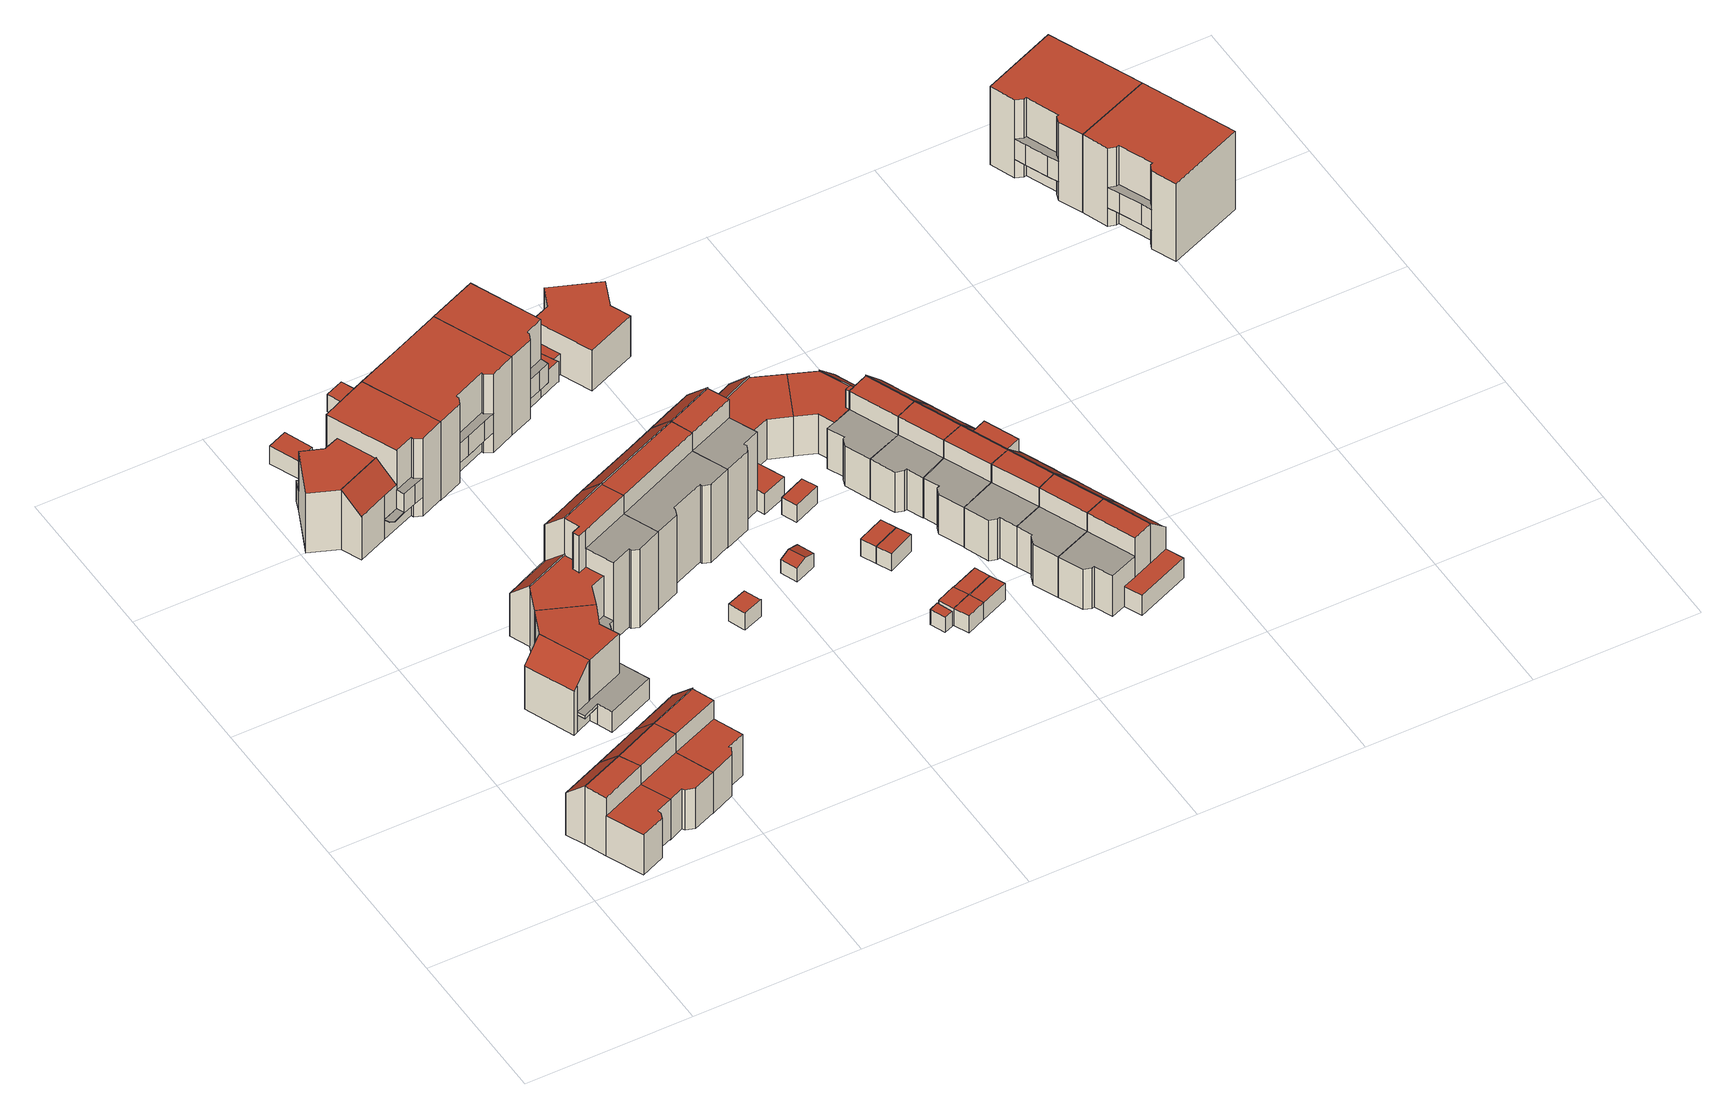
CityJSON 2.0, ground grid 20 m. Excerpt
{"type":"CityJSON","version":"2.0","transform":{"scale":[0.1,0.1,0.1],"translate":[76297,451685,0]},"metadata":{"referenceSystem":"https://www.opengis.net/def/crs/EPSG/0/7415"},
"CityObjects":{
"building1":{"type":"Building","attributes":{"Volume":380.39,"Dakoppervlakte":62.62,"Muuroppervlakte":215.27,"Vloeroppervlakte":56.82,"hoogte_Z_max_in_m_NAP":9.34,"GEB_DOEL":"woonfunctie","dateOfConstruction":"1982-01-01","measuredHeight":8.35},"geometry":[{"type":"Solid","lod":"2","boundaries":[[[[0,1,2,3,4,5,6,7,8,9,10]],[[11,12,13,14,15,16,17]],[[18,19,20,21]],[[22,23,24,25]],[[17,0,10,11]],[[11,10,9,12]],[[7,14,13,8]],[[14,7,6,15]],[[16,15,6,5]],[[5,4,21,20,16]],[[1,0,17,19,18]],[[25,2,1,18,22]],[[23,21,4,3,24]],[[25,24,3,2]],[[18,21,23,22]],[[17,16,20,19]],[[8,13,12,9]]]],"semantics":{"surfaces":[{"type":"GroundSurface"},{"type":"RoofSurface"},{"type":"WallSurface"}],"values":[[0,1,1,1,2,2,2,2,2,2,2,2,2,2,2,2,2]]}}]},
"building2":{"type":"Building","attributes":{"Volume":394.32,"Dakoppervlakte":63.69,"Muuroppervlakte":220.43,"Vloeroppervlakte":57.63,"hoogte_Z_max_in_m_NAP":9.34,"GEB_DOEL":"woonfunctie","dateOfConstruction":"1982-01-01","measuredHeight":8.48},"geometry":[{"type":"Solid","lod":"2","boundaries":[[[[26,27,28,29,30,31,32,33,34,35,36]],[[15,37,38,39,40,41,16]],[[42,43,21,20]],[[23,44,45,24]],[[29,28,15,16]],[[28,27,37,15]],[[26,36,39,38]],[[36,35,40,39]],[[34,41,40,35]],[[20,21,30,29,16]],[[34,33,43,42,41]],[[21,23,24,31,30]],[[44,43,33,32,45]],[[31,24,45,32]],[[21,43,44,23]],[[16,41,42,20]],[[27,26,38,37]]]],"semantics":{"surfaces":[{"type":"GroundSurface"},{"type":"RoofSurface"},{"type":"WallSurface"}],"values":[[0,1,1,1,2,2,2,2,2,2,2,2,2,2,2,2,2]]}}]},
"building3":{"type":"Building","attributes":{"Volume":469.3,"Dakoppervlakte":83.66,"Muuroppervlakte":240.25,"Vloeroppervlakte":77.23,"hoogte_Z_max_in_m_NAP":9.34,"GEB_DOEL":"woonfunctie","dateOfConstruction":"1982-01-01","measuredHeight":8.5},"geometry":[{"type":"Solid","lod":"2","boundaries":[[[[46,47,48,49,50,51,52,53,54,55,56,57,58,59]],[[60,61,62,41,40,63,64,65]],[[43,42,66,67]],[[68,69,45,44]],[[70,71,72,73,74,75,76]],[[41,48,47,40]],[[40,47,46,59,64,63]],[[59,58,65,64]],[[57,60,65,58]],[[49,48,41,42,43]],[[45,69,76,51,50]],[[50,49,43,44,45]],[[54,73,72,55]],[[73,54,53,52,75,74]],[[51,76,75,52]],[[70,76,69,68,67]],[[71,70,67,66,62]],[[44,43,67,68]],[[61,56,55,72,71,62]],[[41,62,66,42]],[[57,56,61,60]]]],"semantics":{"surfaces":[{"type":"GroundSurface"},{"type":"RoofSurface"},{"type":"WallSurface"}],"values":[[0,1,1,1,1,2,2,2,2,2,2,2,2,2,2,2,2,2,2,2,2]]}}]},
"building4":{"type":"Building","attributes":{"Volume":573.54,"Dakoppervlakte":66.95,"Muuroppervlakte":277.05,"Vloeroppervlakte":86.49,"hoogte_Z_max_in_m_NAP":9.56,"GEB_DOEL":"woonfunctie","dateOfConstruction":"1982-01-01","measuredHeight":8.69},"geometry":[{"type":"Solid","lod":"2","boundaries":[[[[77,78,79,80,81,82,83,84,85,86,87,88,89,90]],[[91,92,93,94]],[[95,96,97,98,99,100,101,102,103,104,105,106,107]],[[108,109,110,111,112]],[[113,114,115,116,117,118,119,120]],[[77,90,119,118,103]],[[119,90,89,120]],[[89,88,113,120]],[[83,82,98,97,92]],[[79,101,100,99,81,80]],[[101,79,78,102]],[[102,78,77,103]],[[93,96,95,94]],[[97,96,93,92]],[[88,87,109,108,113]],[[109,87,86,110]],[[85,94,95,111,110,86]],[[112,111,95,107,114]],[[116,105,104,117]],[[117,104,103,118]],[[112,114,113,108]],[[84,83,92,91]],[[91,94,85,84]],[[99,98,82,81]],[[105,116,115,106]],[[106,115,114,107]]]],"semantics":{"surfaces":[{"type":"GroundSurface"},{"type":"OuterCeilingSurface"},{"type":"OuterFloorSurface"},{"type":"RoofSurface"},{"type":"WallSurface"}],"values":[[0,1,2,3,3,4,4,4,4,4,4,4,4,4,4,4,4,4,4,4,4,4,4,4,4,4]]}}]},
"building5":{"type":"Building","attributes":{"Volume":1131.07,"Dakoppervlakte":120.97,"Muuroppervlakte":469.41,"Vloeroppervlakte":121.67,"hoogte_Z_max_in_m_NAP":11.98,"GEB_DOEL":"woonfunctie","dateOfConstruction":"1982-01-01","measuredHeight":11.01},"geometry":[{"type":"Solid","lod":"2","boundaries":[[[[121,122,123,124,125,126,127,128,129,130,131,132,133,134,135]],[[136,137,138,139,140,141,142,143,144]],[[145,146,147,148,149,150]],[[151,152,153,154,155,156]],[[157,158,159,160,161,162]],[[163,164,165,166,167,168,169,170,171]],[[172,173,174,175,176,177]],[[178,179,180,181,182]],[[139,131,130,129,163,171,170,155]],[[163,129,128,164]],[[166,165,164,128,127,126,146]],[[123,122,176,175,149]],[[176,122,121,177]],[[126,125,147,146]],[[148,147,125,124]],[[148,124,123,149]],[[175,174,150,149]],[[121,135,181,180,177]],[[136,161,182,181,135,134]],[[154,153,159,141,140]],[[154,140,139,155]],[[161,136,144,162]],[[157,162,144,143]],[[158,157,143,142]],[[159,158,142,141]],[[160,159,153,152]],[[152,178,182,161,160]],[[179,172,177,180]],[[169,156,155,170]],[[146,145,173,172,179,178,167,166]],[[168,167,178,152,151]],[[151,156,169,168]],[[139,138,132,131]],[[138,137,133,132]],[[137,136,134,133]],[[145,150,174,173]]]],"semantics":{"surfaces":[{"type":"GroundSurface"},{"type":"OuterCeilingSurface"},{"type":"OuterFloorSurface"},{"type":"RoofSurface"},{"type":"WallSurface"}],"values":[[0,1,2,2,2,3,3,3,4,4,4,4,4,4,4,4,4,4,4,4,4,4,4,4,4,4,4,4,4,4,4,4,4,4,4,4]]}}]},
"building6":{"type":"Building","attributes":{"Volume":22.58,"Dakoppervlakte":9.27,"Muuroppervlakte":30.1,"Vloeroppervlakte":9.27,"hoogte_Z_max_in_m_NAP":3.27,"GEB_DOEL":"onbekend","dateOfConstruction":"1982-01-01","measuredHeight":2.44},"geometry":[{"type":"Solid","lod":"2","boundaries":[[[[183,184,185,186]],[[187,188,189,190]],[[189,183,186,190]],[[186,185,187,190]],[[187,185,184,188]],[[183,189,188,184]]]],"semantics":{"surfaces":[{"type":"GroundSurface"},{"type":"RoofSurface"},{"type":"WallSurface"}],"values":[[0,1,2,2,2,2]]}}]},
"building7":{"type":"Building","attributes":{"Volume":1226.21,"Dakoppervlakte":103.3,"Muuroppervlakte":526.41,"Vloeroppervlakte":123.72,"hoogte_Z_max_in_m_NAP":14.79,"GEB_DOEL":"woonfunctie","dateOfConstruction":"1982-01-01","measuredHeight":13.82},"geometry":[{"type":"MultiSurface","lod":"2","boundaries":[[[191,192,193,194,195,196,197,198,199,200,201,202,203,204,205,206,207]],[[208,209,210,211,212,213,214,215]],[[216,217,218,219,220,221,222]],[[103,102,223,224,225,226,227]],[[228,229,230,231,232,233,234,235,236,237]],[[118,238,239,240,241,242,243,244,245,119]],[[246,247,248,249]],[[250,251,252,253,254,255,256]],[[257,258,259,260,261]],[[245,194,193,119]],[[192,103,118,119,193]],[[200,219,218,201]],[[205,204,222,221,225]],[[204,203,216,222]],[[203,202,217,216]],[[218,217,202,201]],[[102,103,192,191]],[[102,191,207,206,224,223]],[[205,225,224,206]],[[215,196,195,246,262,235]],[[195,194,245,247,246]],[[199,198,260,259,252]],[[197,214,228,261,260,198]],[[228,214,213,229]],[[229,213,212,230]],[[212,211,231,230]],[[231,211,210,232]],[[233,232,210,209]],[[208,234,233,209]],[[234,208,215,235]],[[261,228,237,263,249,257]],[[258,253,252,259]],[[263,237,236,235,262,249]],[[220,219,251,250]],[[118,103,227,238]],[[227,226,239,238]],[[225,221,220,240,239,226]],[[247,245,244,248]],[[241,240,220,250,256]],[[243,254,253,244]],[[255,254,243,242]],[[242,241,256,255]],[[253,258,257,249,248,244]],[[215,214,197,196]],[[251,219,200,199,252]]],"semantics":{"surfaces":[{"type":"GroundSurface"},{"type":"OuterCeilingSurface"},{"type":"OuterFloorSurface"},{"type":"RoofSurface"},{"type":"WallSurface"}],"values":[0,1,2,2,2,3,3,3,3,4,4,4,4,4,4,4,4,4,4,4,4,4,4,4,4,4,4,4,4,4,4,4,4,4,4,4,4,4,4,4,4,4,4,4,4]}}]},
"building8":{"type":"Building","attributes":{"Volume":20.18,"Dakoppervlakte":8.55,"Muuroppervlakte":28.23,"Vloeroppervlakte":8.55,"hoogte_Z_max_in_m_NAP":3.27,"GEB_DOEL":"onbekend","dateOfConstruction":"1982-01-01","measuredHeight":2.36},"geometry":[{"type":"Solid","lod":"2","boundaries":[[[[264,265,266,267]],[[268,269,270,271]],[[267,269,268,264]],[[267,266,270,269]],[[265,271,270,266]],[[271,265,264,268]]]],"semantics":{"surfaces":[{"type":"GroundSurface"},{"type":"RoofSurface"},{"type":"WallSurface"}],"values":[[0,1,2,2,2,2]]}}]},
"building9":{"type":"Building","attributes":{"Volume":1312.25,"Dakoppervlakte":117.74,"Muuroppervlakte":500.97,"Vloeroppervlakte":117.74,"hoogte_Z_max_in_m_NAP":11.98,"GEB_DOEL":"woonfunctie","dateOfConstruction":"1982-01-01","measuredHeight":11.04},"geometry":[{"type":"Solid","lod":"2","boundaries":[[[[272,273,274,275,276,277,278,279,280,281,282,283]],[[284,285,286,287,288,289,290,291]],[[292,293,294,295,296,297,298,299]],[[300,301,302,303,304,305,306,307,308,309,164,163]],[[279,286,293,300,163,280]],[[306,305,296,291,274,273]],[[306,273,272,307]],[[164,281,280,163]],[[295,284,291,296]],[[286,285,294,293]],[[295,294,285,284]],[[300,293,292,301]],[[301,292,299,302]],[[302,299,298,303]],[[297,304,303,298]],[[304,297,296,305]],[[291,290,275,274]],[[276,275,290,289]],[[277,276,289,288]],[[278,277,288,287]],[[279,278,287,286]],[[283,282,281,164,309,308,307,272]]]],"semantics":{"surfaces":[{"type":"GroundSurface"},{"type":"OuterCeilingSurface"},{"type":"OuterFloorSurface"},{"type":"RoofSurface"},{"type":"WallSurface"}],"values":[[0,1,2,3,4,4,4,4,4,4,4,4,4,4,4,4,4,4,4,4,4,4]]}}]},
"building10":{"type":"Building","attributes":{"Volume":13.17,"Dakoppervlakte":5.43,"Muuroppervlakte":22.72,"Vloeroppervlakte":5.43,"hoogte_Z_max_in_m_NAP":3.39,"GEB_DOEL":"onbekend","dateOfConstruction":"1982-01-01","measuredHeight":2.42},"geometry":[{"type":"Solid","lod":"2","boundaries":[[[[310,311,312,313,314,315]],[[316,317,318,319,320,321]],[[318,317,316,313,312,311]],[[311,310,319,318]],[[321,320,319,310,315,314]],[[313,316,321,314]]]],"semantics":{"surfaces":[{"type":"GroundSurface"},{"type":"RoofSurface"},{"type":"WallSurface"}],"values":[[0,1,2,2,2,2]]}}]},
"building11":{"type":"Building","attributes":{"Volume":1359.26,"Dakoppervlakte":75.22,"Muuroppervlakte":545.78,"Vloeroppervlakte":111.41,"hoogte_Z_max_in_m_NAP":14.79,"GEB_DOEL":"woonfunctie","dateOfConstruction":"1982-01-01","measuredHeight":13.81},"geometry":[{"type":"Solid","lod":"2","boundaries":[[[[200,199,198,322,323,324,325,326,327,328,329,330,331,332,333,201]],[[334,335,336,337,338,339,340,341,342]],[[343,344,345,346,347,348,349,219,218,350]],[[351,352,353,354,355,356,357,358,359]],[[360,361,252,251]],[[362,363,364,365,260,259]],[[200,201,218,219]],[[350,218,201,333]],[[333,332,343,350]],[[331,344,343,332]],[[331,330,345,344]],[[330,329,346,345]],[[347,346,329,328]],[[326,349,348,327]],[[326,325,361,360,349]],[[199,200,219,251,252]],[[325,324,363,362,361]],[[364,363,324,323,342,358]],[[334,322,198,260,365,357]],[[199,252,259,260,198]],[[358,342,341,359]],[[359,341,340,351]],[[352,351,340,339]],[[352,339,338,353]],[[354,353,338,337]],[[354,337,336,355]],[[355,336,335,356]],[[357,356,335,334]],[[364,358,357,365]],[[252,361,362,259]],[[349,360,251,219]],[[334,342,323,322]],[[328,327,348,347]]]],"semantics":{"surfaces":[{"type":"GroundSurface"},{"type":"OuterCeilingSurface"},{"type":"OuterFloorSurface"},{"type":"RoofSurface"},{"type":"WallSurface"}],"values":[[0,1,2,2,3,3,4,4,4,4,4,4,4,4,4,4,4,4,4,4,4,4,4,4,4,4,4,4,4,4,4,4,4]]}}]},
"building12":{"type":"Building","attributes":{"Volume":743.95,"Dakoppervlakte":86.11,"Muuroppervlakte":373.15,"Vloeroppervlakte":86.11,"hoogte_Z_max_in_m_NAP":11.98,"GEB_DOEL":"woonfunctie","dateOfConstruction":"1982-01-01","measuredHeight":11.06},"geometry":[{"type":"Solid","lod":"2","boundaries":[[[[272,366,367,368,369,370,371,372,373,374,375,376,273]],[[377,378,379,380,381,382]],[[383,384,385,386,387,388]],[[389,390,391,392,307,306,393]],[[394,395,396,397,398,399,400,401]],[[376,381,384,393,306,273]],[[307,392,395,366,272]],[[306,307,272,273]],[[372,371,398,397,396,378,373]],[[398,371,370,399]],[[399,370,369,400]],[[394,401,400,369,368,367]],[[379,378,396,387,386]],[[384,381,380,385]],[[380,379,386,385]],[[393,384,383,389]],[[389,383,388,390]],[[388,387,391,390]],[[391,387,396,395,392]],[[378,377,374,373]],[[374,377,382,375]],[[381,376,375,382]],[[395,394,367,366]]]],"semantics":{"surfaces":[{"type":"GroundSurface"},{"type":"OuterCeilingSurface"},{"type":"OuterFloorSurface"},{"type":"RoofSurface"},{"type":"WallSurface"}],"values":[[0,1,2,3,3,4,4,4,4,4,4,4,4,4,4,4,4,4,4,4,4,4,4]]}}]},
"building13":{"type":"Building","attributes":{"Volume":13.38,"Dakoppervlakte":6.56,"Muuroppervlakte":20.66,"Vloeroppervlakte":6.13,"hoogte_Z_max_in_m_NAP":3.52,"GEB_DOEL":"onbekend","dateOfConstruction":"1982-01-01","measuredHeight":2.45},"geometry":[{"type":"Solid","lod":"2","boundaries":[[[[402,403,404,405,406,407]],[[408,409,410,411]],[[412,413,409,408]],[[410,402,407,411]],[[413,412,405,404]],[[403,409,413,404]],[[411,407,406,405,412,408]],[[402,410,409,403]]]],"semantics":{"surfaces":[{"type":"GroundSurface"},{"type":"RoofSurface"},{"type":"WallSurface"}],"values":[[0,1,1,2,2,2,2,2]]}}]},
"building14":{"type":"Building","attributes":{"Volume":838.26,"Dakoppervlakte":76.48,"Muuroppervlakte":426,"Vloeroppervlakte":95.92,"hoogte_Z_max_in_m_NAP":14.79,"GEB_DOEL":"woonfunctie","dateOfConstruction":"1982-01-01","measuredHeight":13.91},"geometry":[{"type":"MultiSurface","lod":"2","boundaries":[[[414,415,416,417,418,419,420,421,422,423,424,425,426,427,428,429,430,431]],[[432,433,434,435,436]],[[349,348,437,438,439,440,441]],[[442,443,444,445,446,447]],[[448,449,450,451,452,453,454,455,456,457,458]],[[361,360,459,460]],[[461,462,363,362,463,464,465]],[[451,450,414,431]],[[431,430,452,451]],[[429,453,452,430]],[[429,428,454,453]],[[418,417,458,457]],[[417,416,448,458]],[[416,415,449,448]],[[414,450,449,415]],[[437,348,422,421]],[[437,421,420,438]],[[419,439,438,420]],[[440,439,419,418,457]],[[423,349,360,361,424]],[[447,432,436,442]],[[442,436,435,443]],[[443,435,434,444]],[[444,434,433,445]],[[349,441,459,360]],[[440,457,456,441]],[[460,459,441,456,455]],[[460,455,454,464,463]],[[361,460,463,362]],[[361,362,363,425,424]],[[425,363,462,461,465,447,446,445,433,426]],[[465,464,454,428,427,432,447]],[[433,432,427,426]],[[348,349,423,422]],[[465,432,447]]],"semantics":{"surfaces":[{"type":"GroundSurface"},{"type":"OuterCeilingSurface"},{"type":"OuterFloorSurface"},{"type":"RoofSurface"},{"type":"WallSurface"}],"values":[0,1,2,2,3,3,3,4,4,4,4,4,4,4,4,4,4,4,4,4,4,4,4,4,4,4,4,4,4,4,4,4,4,4,4]}}]},
"building15":{"type":"Building","attributes":{"Volume":4.89,"Dakoppervlakte":2.31,"Muuroppervlakte":13.34,"Vloeroppervlakte":2.31,"hoogte_Z_max_in_m_NAP":3.02,"GEB_DOEL":"onbekend","dateOfConstruction":"1982-01-01","measuredHeight":2.11},"geometry":[{"type":"Solid","lod":"2","boundaries":[[[[466,467,468,469]],[[470,471,472,473]],[[471,470,466,469]],[[469,468,472,471]],[[467,473,472,468]],[[473,467,466,470]]]],"semantics":{"surfaces":[{"type":"GroundSurface"},{"type":"RoofSurface"},{"type":"WallSurface"}],"values":[[0,1,2,2,2,2]]}}]},
"building16":{"type":"Building","attributes":{"Volume":16.36,"Dakoppervlakte":6.81,"Muuroppervlakte":26.15,"Vloeroppervlakte":6.81,"hoogte_Z_max_in_m_NAP":3.28,"GEB_DOEL":"onbekend","dateOfConstruction":"1982-01-01","measuredHeight":2.4},"geometry":[{"type":"Solid","lod":"2","boundaries":[[[[474,475,476,477]],[[478,479,480,481]],[[475,478,481,476]],[[475,474,479,478]],[[477,480,479,474]],[[476,481,480,477]]]],"semantics":{"surfaces":[{"type":"GroundSurface"},{"type":"RoofSurface"},{"type":"WallSurface"}],"values":[[0,1,2,2,2,2]]}}]},
"building17":{"type":"Building","attributes":{"Volume":351.93,"Dakoppervlakte":64.42,"Muuroppervlakte":187.75,"Vloeroppervlakte":64.42,"hoogte_Z_max_in_m_NAP":6.59,"GEB_DOEL":"woonfunctie","dateOfConstruction":"1982-01-01","measuredHeight":5.67},"geometry":[{"type":"Solid","lod":"2","boundaries":[[[[482,483,370,369,484,485,486,487,488,489]],[[490,491,492,493,494,495,496]],[[497,400,399,498]],[[488,494,493,489]],[[488,487,495,494]],[[486,496,495,487]],[[490,496,486,485]],[[485,484,497,491,490]],[[400,497,484,369]],[[400,369,370,399]],[[370,483,498,399]],[[482,492,491,497,498,483]],[[493,492,482,489]]]],"semantics":{"surfaces":[{"type":"GroundSurface"},{"type":"RoofSurface"},{"type":"WallSurface"}],"values":[[0,1,1,2,2,2,2,2,2,2,2,2,2]]}}]},
"building18":{"type":"Building","attributes":{"Volume":16.11,"Dakoppervlakte":6.84,"Muuroppervlakte":25.77,"Vloeroppervlakte":6.84,"hoogte_Z_max_in_m_NAP":3.28,"GEB_DOEL":"onbekend","dateOfConstruction":"1982-01-01","measuredHeight":2.36},"geometry":[{"type":"Solid","lod":"2","boundaries":[[[[499,500,501,502]],[[503,504,505,506]],[[500,499,505,504]],[[505,499,502,506]],[[501,503,506,502]],[[501,500,504,503]]]],"semantics":{"surfaces":[{"type":"GroundSurface"},{"type":"RoofSurface"},{"type":"WallSurface"}],"values":[[0,1,2,2,2,2]]}}]},
"building19":{"type":"Building","attributes":{"Volume":28.96,"Dakoppervlakte":12.12,"Muuroppervlakte":39.24,"Vloeroppervlakte":12.12,"hoogte_Z_max_in_m_NAP":3.35,"GEB_DOEL":"onbekend","dateOfConstruction":"1982-01-01","measuredHeight":2.45},"geometry":[{"type":"Solid","lod":"2","boundaries":[[[[507,508,509,510,511,512]],[[513,514,515,516]],[[517,518,519,520]],[[511,513,516,512]],[[508,507,515,514]],[[515,507,512,516]],[[519,513,511,510,520]],[[520,510,509,517]],[[508,514,518,517,509]],[[518,514,513,519]]]],"semantics":{"surfaces":[{"type":"GroundSurface"},{"type":"RoofSurface"},{"type":"WallSurface"}],"values":[[0,1,1,2,2,2,2,2,2,2]]}}]},
"building20":{"type":"Building","attributes":{"Volume":16.09,"Dakoppervlakte":6.83,"Muuroppervlakte":25.73,"Vloeroppervlakte":6.83,"hoogte_Z_max_in_m_NAP":3.28,"GEB_DOEL":"onbekend","dateOfConstruction":"1982-01-01","measuredHeight":2.35},"geometry":[{"type":"Solid","lod":"2","boundaries":[[[[521,500,499,522]],[[505,504,523,524]],[[500,504,505,499]],[[500,521,523,504]],[[522,524,523,521]],[[499,505,524,522]]]],"semantics":{"surfaces":[{"type":"GroundSurface"},{"type":"RoofSurface"},{"type":"WallSurface"}],"values":[[0,1,2,2,2,2]]}}]},
"building21":{"type":"Building","attributes":{"Volume":28.85,"Dakoppervlakte":12.12,"Muuroppervlakte":39.09,"Vloeroppervlakte":12.12,"hoogte_Z_max_in_m_NAP":3.35,"GEB_DOEL":"onbekend","dateOfConstruction":"1982-01-01","measuredHeight":2.44},"geometry":[{"type":"Solid","lod":"2","boundaries":[[[[525,526,527,509,508,507]],[[528,515,514,529]],[[530,518,517,531]],[[525,528,529,526]],[[507,515,528,525]],[[507,508,514,515]],[[529,530,531,527,526]],[[518,514,508,509,517]],[[531,517,509,527]],[[530,529,514,518]]]],"semantics":{"surfaces":[{"type":"GroundSurface"},{"type":"RoofSurface"},{"type":"WallSurface"}],"values":[[0,1,1,2,2,2,2,2,2,2]]}}]},
"building22":{"type":"Building","attributes":{"Volume":327.83,"Dakoppervlakte":68.27,"Muuroppervlakte":163.07,"Vloeroppervlakte":61.09,"hoogte_Z_max_in_m_NAP":6.79,"GEB_DOEL":"woonfunctie","dateOfConstruction":"1982-01-01","measuredHeight":5.87},"geometry":[{"type":"Solid","lod":"2","boundaries":[[[[532,533,534,535,536,414,431,537,538]],[[539,540,541,542,543,544,545]],[[546,547,548,549]],[[414,536,542,541]],[[535,534,544,543]],[[533,545,544,534]],[[540,539,537,431]],[[414,541,540,431]],[[548,545,533]],[[548,533,532,549]],[[532,538,546,549]],[[538,537,539,547,546]],[[547,539,545,548]],[[543,542,536,535]]]],"semantics":{"surfaces":[{"type":"GroundSurface"},{"type":"RoofSurface"},{"type":"WallSurface"}],"values":[[0,1,1,2,2,2,2,2,2,2,2,2,2,2]]}}]},
"building23":{"type":"Building","attributes":{"Volume":292.21,"Dakoppervlakte":61.7,"Muuroppervlakte":158.6,"Vloeroppervlakte":55.22,"hoogte_Z_max_in_m_NAP":9.15,"GEB_DOEL":"woonfunctie","dateOfConstruction":"1982-01-01","measuredHeight":8.15},"geometry":[{"type":"Solid","lod":"2","boundaries":[[[[550,551,552,553,554,555,556,557,558,559,560,561]],[[562,563,564,565,566,567,568,569,544,543]],[[570,571,572,573]],[[574,575,576,577,578,579]],[[553,552,568,567]],[[558,544,569,559]],[[562,543,557,556]],[[562,556,555,563]],[[555,554,564,563]],[[553,567,573,572,564,554]],[[566,570,573,567]],[[566,565,571,570]],[[565,564,572,571]],[[577,569,568,578]],[[577,576,560,559,569]],[[552,551,579,578,568]],[[558,557,543,544]],[[560,576,575,574,579,551,550,561]]]],"semantics":{"surfaces":[{"type":"GroundSurface"},{"type":"RoofSurface"},{"type":"WallSurface"}],"values":[[0,1,1,1,2,2,2,2,2,2,2,2,2,2,2,2,2,2]]}}]},
"building24":{"type":"Building","attributes":{"Volume":405.48,"Dakoppervlakte":39.63,"Muuroppervlakte":221.02,"Vloeroppervlakte":59.67,"hoogte_Z_max_in_m_NAP":9.33,"GEB_DOEL":"woonfunctie","dateOfConstruction":"1982-01-01","measuredHeight":8.41},"geometry":[{"type":"Solid","lod":"2","boundaries":[[[[580,581,582,583,584,585,586,587,588,589,590,591,592,593]],[[564,563,594,595,596,597,598,599]],[[600,601,602,572]],[[603,604,605,606,607,608]],[[587,599,598,588]],[[580,593,563,564]],[[592,591,595,594]],[[591,590,596,595]],[[590,589,597,596]],[[598,597,589,588]],[[601,600,599,587,586]],[[564,572,602,581,580]],[[586,585,604,603,601]],[[583,582,607,606,605,604,585,584]],[[608,607,582,581,602]],[[602,601,603,608]],[[572,564,599,600]],[[593,592,594,563]]]],"semantics":{"surfaces":[{"type":"GroundSurface"},{"type":"OuterFloorSurface"},{"type":"RoofSurface"},{"type":"WallSurface"}],"values":[[0,1,2,2,3,3,3,3,3,3,3,3,3,3,3,3,3,3]]}}]},
"building25":{"type":"Building","attributes":{"Volume":386.96,"Dakoppervlakte":37.67,"Muuroppervlakte":217.25,"Vloeroppervlakte":56.94,"hoogte_Z_max_in_m_NAP":9.33,"GEB_DOEL":"woonfunctie","dateOfConstruction":"1982-01-01","measuredHeight":8.41},"geometry":[{"type":"Solid","lod":"2","boundaries":[[[[609,610,611,612,588,587,586,585,613,614,615,616,617]],[[599,598,618,619,620,621,622]],[[623,601,600,624]],[[625,626,627,628,604,603]],[[609,617,622,621]],[[598,599,587,588]],[[618,612,611,619]],[[619,611,610,620]],[[621,620,610,609]],[[600,601,586,587,599]],[[617,616,623,624,622]],[[625,623,616,615,626]],[[615,614,627,626]],[[585,604,628,627,614,613]],[[585,586,601,603,604]],[[625,603,601,623]],[[599,622,624,600]],[[598,588,612,618]]]],"semantics":{"surfaces":[{"type":"GroundSurface"},{"type":"OuterFloorSurface"},{"type":"RoofSurface"},{"type":"WallSurface"}],"values":[[0,1,2,2,3,3,3,3,3,3,3,3,3,3,3,3,3,3]]}}]},
"building26":{"type":"Building","attributes":{"Volume":396.86,"Dakoppervlakte":27.12,"Muuroppervlakte":216.88,"Vloeroppervlakte":57.94,"hoogte_Z_max_in_m_NAP":9.33,"GEB_DOEL":"woonfunctie","dateOfConstruction":"1982-01-01","measuredHeight":8.35},"children":["building26-1"],"geometry":[{"type":"Solid","lod":"2","boundaries":[[[[629,630,631,632,633,634,635,636,637,638,639,640,641]],[[642,623,624,643]],[[625,644,645,646,647,626],[648,649,650,651]],[[621,652,653,654,655,656,622]],[[622,631,630,621]],[[621,630,629,652]],[[653,652,629,641]],[[654,640,639,655]],[[639,638,656,655]],[[638,637,642,643,656]],[[631,622,624,623,632]],[[646,645,636,635]],[[647,646,635,634]],[[634,633,626,647]],[[623,625,626,633,632]],[[637,636,645,644,642]],[[625,623,642,644]],[[622,656,643,624]],[[641,640,654,653]],[[648,651,657,658]],[[651,650,657]],[[650,649,658,657]],[[649,648,658]]]],"semantics":{"surfaces":[{"type":"GroundSurface"},{"type":"RoofSurface"},{"type":"OuterFloorSurface"},{"type":"WallSurface"}],"values":[[0,1,1,2,3,3,3,3,3,3,3,3,3,3,3,3,3,3,3,1,3,3,3]]}}]},
"building26-1":{"type":"BuildingInstallation","attributes":{"relationToConstruction":"outside"},"parents":["building26"],"geometry":[{"type":"MultiSurface","lod":"2","boundaries":[[[648,651,657,658]],[[651,650,657]],[[650,649,658,657]],[[649,648,658]]],"semantics":{"surfaces":[{"type":"RoofSurface"},{"type":"WallSurface"}],"values":[0,1,1,1]}}]},
"building27":{"type":"Building","attributes":{"Volume":391.56,"Dakoppervlakte":37.96,"Muuroppervlakte":218.11,"Vloeroppervlakte":57.71,"hoogte_Z_max_in_m_NAP":9.33,"GEB_DOEL":"woonfunctie","dateOfConstruction":"1982-01-01","measuredHeight":8.41},"geometry":[{"type":"Solid","lod":"2","boundaries":[[[[659,660,661,662,663,664,665,666,667,668,669,670,671]],[[672,673,674,675,676,656,655]],[[643,677,678,642]],[[679,680,681,682,645,644]],[[671,655,656,659]],[[671,670,672,655]],[[669,668,674,673]],[[668,667,675,674]],[[667,666,676,675]],[[665,678,677,676,666]],[[660,659,656,643,642]],[[665,664,680,679,678]],[[680,664,663,681]],[[662,682,681,663]],[[682,662,661,645]],[[642,644,645,661,660]],[[642,678,679,644]],[[677,643,656,676]],[[673,672,670,669]]]],"semantics":{"surfaces":[{"type":"GroundSurface"},{"type":"OuterFloorSurface"},{"type":"RoofSurface"},{"type":"WallSurface"}],"values":[[0,1,2,2,3,3,3,3,3,3,3,3,3,3,3,3,3,3,3]]}}]},
"building28":{"type":"Building","attributes":{"Volume":406.29,"Dakoppervlakte":39.4,"Muuroppervlakte":220.81,"Vloeroppervlakte":60.12,"hoogte_Z_max_in_m_NAP":9.33,"GEB_DOEL":"woonfunctie","dateOfConstruction":"1982-01-01","measuredHeight":8.39},"geometry":[{"type":"Solid","lod":"2","boundaries":[[[[683,684,685,686,667,666,665,664,687,688,689,690,691]],[[692,693,694,695,696,676,675]],[[697,698,678,677]],[[699,700,701,702,680,679]],[[676,666,667,675]],[[667,686,692,675]],[[685,684,694,693]],[[694,684,683,695]],[[696,695,683,691]],[[691,690,698,697,696]],[[677,678,665,666,676]],[[678,679,680,664,665]],[[690,689,700,699,698]],[[702,701,700,689,688,687]],[[687,664,680,702]],[[679,678,698,699]],[[677,676,696,697]],[[692,686,685,693]]]],"semantics":{"surfaces":[{"type":"GroundSurface"},{"type":"OuterFloorSurface"},{"type":"RoofSurface"},{"type":"WallSurface"}],"values":[[0,1,2,2,3,3,3,3,3,3,3,3,3,3,3,3,3,3]]}}]},
"building29":{"type":"Building","attributes":{"Volume":446.65,"Dakoppervlakte":54.41,"Muuroppervlakte":234.69,"Vloeroppervlakte":74.71,"hoogte_Z_max_in_m_NAP":9.33,"GEB_DOEL":"woonfunctie","dateOfConstruction":"1982-01-01","measuredHeight":8.47},"geometry":[{"type":"Solid","lod":"2","boundaries":[[[[690,689,703,704,705,706,707,708,709,710,711,712,683,691]],[[696,695,713,714,715,716,717]],[[718,719,698,697]],[[720,721,722,723,724,725,726]],[[727,728,729,700,699]],[[691,683,695,696]],[[683,712,713,695]],[[712,711,714,713]],[[714,711,710,715]],[[696,697,698,690,691]],[[708,707,723,722]],[[707,706,724,723]],[[705,725,724,706]],[[726,725,705,704]],[[700,729,728,726,704,703,689]],[[700,689,690,698,699]],[[720,726,728,727,719]],[[721,720,719,718,717]],[[699,698,719,727]],[[717,716,709,708,722,721]],[[696,717,718,697]],[[715,710,709,716]]]],"semantics":{"surfaces":[{"type":"GroundSurface"},{"type":"OuterFloorSurface"},{"type":"RoofSurface"},{"type":"WallSurface"}],"values":[[0,1,2,2,2,3,3,3,3,3,3,3,3,3,3,3,3,3,3,3,3,3]]}}]},
"building30":{"type":"Building","attributes":{"Volume":1273.12,"Dakoppervlakte":114.13,"Muuroppervlakte":493.26,"Vloeroppervlakte":114.13,"hoogte_Z_max_in_m_NAP":11.9,"GEB_DOEL":"woonfunctie","dateOfConstruction":"1982-01-01","measuredHeight":11.03},"geometry":[{"type":"Solid","lod":"2","boundaries":[[[[730,731,732,733,734,735,736,737,738,739]],[[740,741,742,743,744,745,746,747,748]],[[749,750,751,752,753,754,755,756]],[[757,758,759,760,761,762,763,764,765,766]],[[731,730,764,763]],[[764,730,739,765]],[[738,766,765,739]],[[762,753,747,732,731,763]],[[740,751,750,741]],[[751,740,748,752]],[[748,747,753,752]],[[757,750,749,758]],[[749,756,759,758]],[[755,760,759,756]],[[755,754,761,760]],[[761,754,753,762]],[[734,745,744,743,735]],[[743,742,736,735]],[[737,736,742,741]],[[747,746,733,732]],[[734,733,746,745]],[[737,741,750,757,766,738]]]],"semantics":{"surfaces":[{"type":"GroundSurface"},{"type":"OuterCeilingSurface"},{"type":"OuterFloorSurface"},{"type":"RoofSurface"},{"type":"WallSurface"}],"values":[[0,1,2,3,4,4,4,4,4,4,4,4,4,4,4,4,4,4,4,4,4,4]]}}]},
"building31":{"type":"Building","attributes":{"Volume":1279.28,"Dakoppervlakte":115.27,"Muuroppervlakte":493.58,"Vloeroppervlakte":115.26,"hoogte_Z_max_in_m_NAP":11.9,"GEB_DOEL":"woonfunctie","dateOfConstruction":"1982-01-01","measuredHeight":10.98},"geometry":[{"type":"Solid","lod":"2","boundaries":[[[[767,768,769,770,771,772,773,774,731,730]],[[775,776,777,778,779,780,781,782,783]],[[784,785,786,787,788,789,790,791]],[[792,793,794,795,796,797,798,799,764,763]],[[799,798,768,767]],[[799,767,730,764]],[[731,763,764,730]],[[797,787,782,769,768,798]],[[784,776,775,785]],[[785,775,783,786]],[[783,782,787,786]],[[792,784,791,793]],[[791,790,794,793]],[[789,795,794,790]],[[789,788,796,795]],[[796,788,787,797]],[[771,780,779,778,772]],[[778,777,773,772]],[[774,773,777,776]],[[782,781,770,769]],[[771,770,781,780]],[[774,776,784,792,763,731]]]],"semantics":{"surfaces":[{"type":"GroundSurface"},{"type":"OuterCeilingSurface"},{"type":"OuterFloorSurface"},{"type":"RoofSurface"},{"type":"WallSurface"}],"values":[[0,1,2,3,4,4,4,4,4,4,4,4,4,4,4,4,4,4,4,4,4,4]]}}]}
},
"vertices":[
[43,51,10],[33,76,10],[23,99,10],[76,121,10],[86,98,10],[98,74,10],[113,39,10],[93,31,10],[94,27,10],[91,19,10],[62,7,10],[62,7,66],[91,19,66],[94,27,66],[93,31,66],[113,39,66],[98,74,66],[43,51,66],[33,76,92],[43,51,92],[98,74,92],[86,98,92],[33,76,93],[86,98,93],[76,121,69],[23,99,69],
[133,44,9],[131,47,9],[113,39,9],[98,74,9],[86,98,9],[76,121,9],[132,145,9],[142,122,9],[153,97,9],[171,52,9],[144,41,9],[131,47,66],[133,44,66],[144,41,66],[171,52,66],[153,97,66],[153,97,92],[142,122,92],[142,122,93],[132,145,69],
[173,53,8],[171,52,8],[153,97,8],[142,122,8],[132,145,8],[192,170,8],[212,178,8],[214,173,8],[239,114,8],[219,104,8],[226,86,8],[204,77,8],[206,75,8],[201,65,8],[204,77,66],[226,86,66],[212,121,66],[173,53,66],[201,65,66],[206,75,66],[212,121,92],[202,147,92],[202,147,93],[192,170,69],[202,147,38],[212,121,38],[219,104,38],[239,114,38],[214,173,38],[212,178,38],[192,170,38],
[179,304,9],[196,297,9],[184,271,9],[189,259,9],[200,232,9],[142,208,9],[135,226,9],[131,235,9],[111,226,9],[106,224,9],[82,284,9],[105,294,9],[106,294,9],[120,328,9],[131,235,34],[135,226,34],[115,217,34],[111,226,34],[111,226,38],[115,217,38],[135,226,38],[142,208,38],[200,232,38],[189,259,38],[184,271,38],[196,297,38],[179,304,38],[167,277,38],[177,254,38],[131,235,38],[130,234,38],[105,294,96],[82,284,70],[106,224,71],[111,226,75],[130,234,96],[105,294,94],[130,234,94],[131,235,94],[177,254,94],[167,277,94],[179,304,94],[120,328,94],[106,294,94],
[39,584,10],[5,598,10],[30,656,10],[36,671,10],[60,662,10],[69,666,10],[72,667,10],[125,690,10],[165,597,10],[162,596,10],[137,585,10],[128,589,10],[127,592,10],[85,575,10],[49,560,10],[85,575,37],[127,592,37],[128,589,37],[137,585,37],[124,580,37],[108,574,37],[97,569,37],[93,567,37],[88,569,37],[74,653,38],[69,666,38],[60,662,38],[36,671,38],[30,656,38],[56,646,38],[127,592,64],[104,583,64],[108,574,64],[124,580,64],[137,585,64],[128,589,64],[93,567,38],[97,569,38],[108,574,38],[104,583,38],[85,575,38],[88,569,38],[165,597,120],[125,690,120],[72,667,120],[69,666,120],[104,583,120],[127,592,120],[128,589,120],[137,585,120],[162,596,120],[94,607,94],[74,653,94],[56,646,94],[30,656,94],[5,598,94],[39,584,94],[104,583,71],[94,607,95],[39,584,95],[49,560,71],[85,575,71],
[41,734,8],[65,744,8],[78,710,8],[55,700,8],[78,710,33],[65,744,33],[41,734,33],[55,700,33],
[196,297,10],[179,304,10],[120,328,10],[133,361,10],[123,385,10],[159,400,10],[202,418,10],[237,433,10],[247,409,10],[258,383,10],[275,342,10],[245,329,10],[237,332,10],[236,335,10],[212,325,10],[206,323,10],[206,322,10],[157,405,35],[158,411,35],[164,413,35],[189,424,35],[194,425,35],[199,423,35],[202,418,35],[159,400,35],[237,332,120],[245,329,120],[275,342,120],[258,383,120],[198,358,120],[212,325,120],[236,335,120],[206,322,38],[206,323,38],[212,325,38],[207,337,38],[189,330,38],[202,418,36],[199,423,36],[194,425,36],[189,424,36],[164,413,36],[158,411,36],[157,405,36],[159,400,36],[178,408,36],[189,412,36],[189,330,94],[207,337,94],[198,358,94],[188,354,94],[185,362,94],[195,366,94],[188,384,94],[133,361,94],[123,385,70],[133,361,96],[188,384,96],[178,408,71],[198,358,146],[258,383,146],[247,409,146],[188,384,146],[195,366,146],[185,362,146],[188,354,146],[178,408,122],[188,384,148],[247,409,148],[237,433,122],[202,418,122],[159,400,71],[189,412,71],
[153,780,9],[167,747,9],[145,738,9],[131,771,9],[153,780,33],[131,771,33],[145,738,33],[167,747,33],
[238,737,9],[277,644,9],[248,632,9],[239,636,9],[238,639,9],[198,622,9],[199,619,9],[195,610,9],[165,597,9],[125,690,9],[181,713,9],[236,736,9],[234,626,37],[208,615,37],[195,610,37],[199,619,37],[198,622,37],[238,639,37],[239,636,37],[248,632,37],[199,619,64],[195,610,64],[208,615,64],[234,626,64],[248,632,64],[239,636,64],[238,639,64],[198,622,64],[195,610,120],[199,619,120],[198,622,120],[238,639,120],[239,636,120],[248,632,120],[277,644,120],[238,737,120],[236,736,120],[181,713,120],
[361,280,10],[337,271,10],[336,272,10],[329,291,10],[353,300,10],[360,281,10],[329,291,34],[336,272,34],[337,271,34],[361,280,34],[360,281,34],[353,300,34],
[269,446,10],[313,464,10],[346,478,10],[356,454,10],[366,429,10],[384,387,10],[358,376,10],[349,379,10],[348,382,10],[307,365,10],[307,362,10],[304,354,10],[269,446,35],[269,447,35],[267,451,35],[269,457,35],[274,459,35],[300,470,35],[305,472,35],[310,470,35],[313,464,35],[307,362,120],[307,365,120],[348,382,120],[349,379,120],[358,376,120],[384,387,120],[366,429,120],[304,354,120],[305,472,36],[300,470,36],[274,459,36],[269,457,36],[267,451,36],[269,447,36],[269,446,36],[313,464,36],[310,470,36],[366,429,146],[356,454,146],[356,454,148],[346,478,122],[313,464,122],[269,446,122],
[296,761,9],[322,772,9],[327,760,9],[341,726,9],[356,694,9],[359,689,9],[357,689,9],[331,678,9],[309,668,9],[310,665,9],[306,656,9],[309,668,37],[331,678,37],[334,668,37],[320,662,37],[306,656,37],[310,665,37],[310,665,64],[306,656,64],[320,662,64],[334,668,64],[331,678,64],[309,668,64],[310,665,120],[309,668,120],[331,678,120],[296,761,120],[306,656,120],[322,772,38],[296,761,38],[331,678,38],[357,689,38],[359,689,38],[356,694,38],[341,726,38],[327,760,38],
[411,325,11],[423,330,11],[437,336,11],[445,316,11],[432,310,11],[419,305,11],[432,310,35],[423,330,35],[411,325,30],[419,305,30],[445,316,30],[437,336,30],
[461,471,9],[453,468,9],[472,423,9],[442,411,9],[438,420,9],[417,411,9],[419,408,9],[415,400,9],[384,387,9],[366,429,9],[356,454,9],[346,478,9],[380,493,9],[402,502,9],[403,502,9],[432,514,9],[434,509,9],[445,513,9],[402,502,35],[380,493,35],[378,498,35],[380,503,35],[399,511,35],[415,400,120],[419,408,120],[417,411,120],[438,420,120],[424,453,120],[399,511,36],[380,503,36],[378,498,36],[380,493,36],[391,497,36],[402,502,36],[472,423,38],[453,468,38],[461,471,38],[445,513,38],[434,509,38],[432,514,38],[403,502,38],[413,478,38],[424,453,38],[438,420,38],[442,411,38],[424,453,146],[413,478,146],[391,497,122],[380,493,122],[413,478,148],[403,502,122],[402,502,122],
[517,188,9],[524,169,9],[513,165,9],[506,183,9],[517,188,30],[506,183,30],[513,165,30],[524,169,30],
[464,384,9],[457,402,9],[489,416,9],[497,398,9],[457,402,33],[464,384,33],[497,398,33],[489,416,33],
[382,660,9],[366,698,9],[352,731,9],[376,741,9],[387,767,9],[446,743,9],[432,709,9],[442,685,9],[376,741,65],[352,731,66],[382,660,66],[442,685,66],[432,709,66],[446,743,66],[387,767,65],[352,731,38],[366,698,38],
[536,304,9],[504,290,9],[496,308,9],[528,322,9],[496,308,33],[504,290,33],[536,304,33],[528,322,33],
[583,194,9],[550,180,9],[526,170,9],[519,188,9],[542,198,9],[576,212,9],[542,198,32],[550,180,32],[583,194,32],[576,212,32],[526,170,33],[550,180,33],[542,198,33],[519,188,33],
[512,272,9],[544,287,9],[512,272,33],[544,287,33],
[591,176,9],[557,162,9],[534,152,9],[591,176,32],[557,162,32],[557,162,33],[534,152,33],
[491,568,9],[501,544,9],[537,529,9],[511,471,9],[485,481,9],[442,518,9],[432,542,9],[442,518,66],[445,513,66],[461,471,66],[485,481,66],[511,471,66],[537,529,66],[501,544,66],[432,542,41],[442,518,68],[501,544,68],[491,568,42],
[613,477,10],[615,471,10],[592,462,10],[573,454,10],[566,451,10],[543,442,10],[535,461,10],[511,471,10],[537,529,10],[568,516,10],[592,526,10],[605,494,10],[535,461,66],[543,442,66],[566,451,66],[564,455,66],[571,458,66],[573,454,66],[592,462,66],[568,516,66],[571,458,92],[564,455,92],[566,451,92],[573,454,92],[613,477,42],[605,494,42],[592,526,42],[568,516,68],[592,462,68],[615,471,42],
[566,451,9],[592,462,9],[615,471,9],[620,459,9],[625,447,9],[639,414,9],[616,404,9],[590,393,9],[547,376,9],[535,406,9],[538,416,9],[541,418,9],[532,438,9],[543,442,9],[532,438,66],[541,418,66],[538,416,66],[535,406,66],[547,376,66],[590,393,66],[590,393,92],[616,404,92],[592,462,92],[616,404,93],[639,414,68],[625,447,68],[620,459,68],[615,471,68],[592,462,93],
[580,324,9],[572,344,9],[569,343,9],[559,346,9],[654,377,9],[659,366,9],[662,359,9],[639,349,9],[613,339,9],[559,346,66],[569,343,66],[572,344,66],[580,324,66],[613,339,66],[639,349,92],[613,339,92],[639,349,93],[662,359,68],[659,366,68],[654,377,68],
[588,305,10],[580,324,10],[613,339,10],[639,349,10],[662,359,10],[666,349,10],[671,338,10],[686,303,10],[662,293,10],[637,283,10],[594,265,10],[581,295,10],[585,304,10],[662,293,92],[637,283,92],[662,293,93],[686,303,68],[671,338,68],[666,349,68],[647,337,90],[664,344,72],[681,303,72],[664,296,90],[588,305,66],[585,304,66],[581,295,66],[594,265,66],[637,283,66],[681,303,90],[664,344,90],
[637,283,9],[662,293,9],[686,303,9],[701,267,9],[705,256,9],[709,247,9],[685,238,9],[661,227,9],[626,213,9],[618,233,9],[615,232,9],[606,235,9],[594,265,9],[606,235,66],[615,232,66],[618,233,66],[626,213,66],[661,227,66],[661,227,92],[685,238,92],[685,238,93],[709,247,68],[705,256,68],[701,267,68],
[640,152,9],[627,181,9],[632,193,9],[634,194,9],[713,239,9],[717,228,9],[733,189,9],[710,180,9],[685,170,9],[634,194,66],[632,193,66],[627,181,66],[640,152,66],[685,170,66],[685,170,92],[710,180,92],[710,180,93],[733,189,68],[717,228,68],[713,239,68],
[756,134,9],[757,133,9],[761,124,9],[766,112,9],[701,85,9],[692,106,9],[674,99,9],[665,121,9],[662,120,9],[653,123,9],[653,123,66],[662,120,66],[665,121,66],[674,99,66],[709,113,66],[709,113,92],[733,123,92],[733,123,37],[709,113,37],[692,106,37],[701,85,37],[766,112,37],[761,124,37],[757,133,37],[733,123,93],[757,133,68],[756,134,68],
[1044,673,9],[952,637,9],[940,665,9],[943,674,9],[946,675,9],[930,714,9],[927,713,9],[918,717,9],[906,747,9],[997,784,9],[923,704,35],[918,717,35],[927,713,35],[930,714,35],[938,695,35],[946,675,35],[943,674,35],[940,665,35],[934,678,35],[927,713,64],[918,717,64],[923,704,64],[934,678,64],[940,665,64],[943,674,64],[946,675,64],[930,714,64],[918,717,119],[927,713,119],[930,714,119],[946,675,119],[943,674,119],[940,665,119],[952,637,119],[1044,673,119],[997,784,119],[906,747,119],
[1090,562,9],[998,525,9],[986,554,9],[990,563,9],[993,564,9],[976,604,9],[973,603,9],[964,606,9],[970,593,35],[964,606,35],[973,603,35],[976,604,35],[985,584,35],[993,564,35],[990,563,35],[986,554,35],[981,567,35],[964,606,64],[970,593,64],[981,567,64],[986,554,64],[990,563,64],[993,564,64],[976,604,64],[973,603,64],[964,606,119],[973,603,119],[976,604,119],[993,564,119],[990,563,119],[986,554,119],[998,525,119],[1090,562,119]
]}
